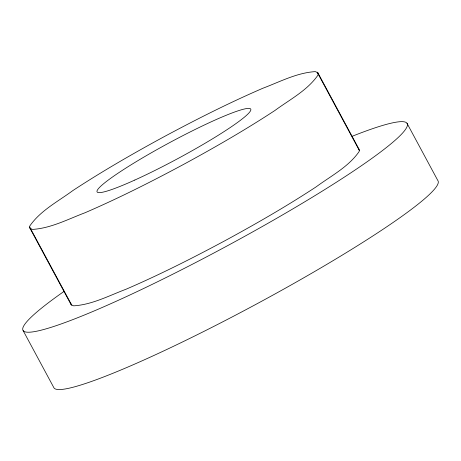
<?xml version="1.0" encoding="UTF-8"?>
<svg xmlns="http://www.w3.org/2000/svg" width="461" height="461" viewBox="0 0 461 461"><rect width="100%" height="100%" fill="white"/><g stroke="black" fill="none" stroke-linecap="round" stroke-linejoin="round"><path stroke-width="0.69" d="M29.637 226.956L29.902 225.827C40.556 210.493 58.109 201.457 72.89 190.549C102.377 171.215 132.958 153.611 163.932 136.79C196.294 119.399 229.129 102.82 262.868 88.247C279.913 81.81 296.896 72.752 315.324 71.616L317.86 72.74L359.01 149.168L359.35 150.493L359.079 151.629C348.43 166.963 330.877 175.993 316.09 186.901C286.609 206.24 256.028 223.844 225.054 240.665C192.686 258.056 159.852 274.629 126.112 289.203C109.067 295.639 92.085 304.704 73.662 305.839L71.127 304.709L29.977 228.281L29.637 226.956L71.835 305.32M358.508 148.943L359.01 149.168M29.977 228.281L32.506 229.411C50.935 228.276 67.917 219.211 84.962 212.775C118.702 198.201 151.536 181.628 183.899 164.237C214.872 147.411 245.454 129.806 274.94 110.473C289.721 99.564 307.274 90.535 317.929 75.195L318.194 74.065L317.86 72.74M406.988 123.248L437.852 180.568A218.162 22.428 -28.3 0 1 259.243 302.56A218.162 22.428 -28.3 0 1 54.012 387.955L23.148 330.635M317.145 72.135L359.35 150.493M71.103 303.972L71.127 304.709M352.233 136.254A218.162 22.428 -28.3 0 1 355.69 169.608A218.162 22.428 -28.3 0 1 89.889 312.737A218.162 22.428 -28.3 0 1 63.774 291.588M134.791 180.055A87.267 8.972 -28.3 0 0 250.865 109.741A87.267 8.972 -28.3 0 0 136.093 161.742A87.267 8.972 -28.3 0 0 134.791 180.055"/></g></svg>
